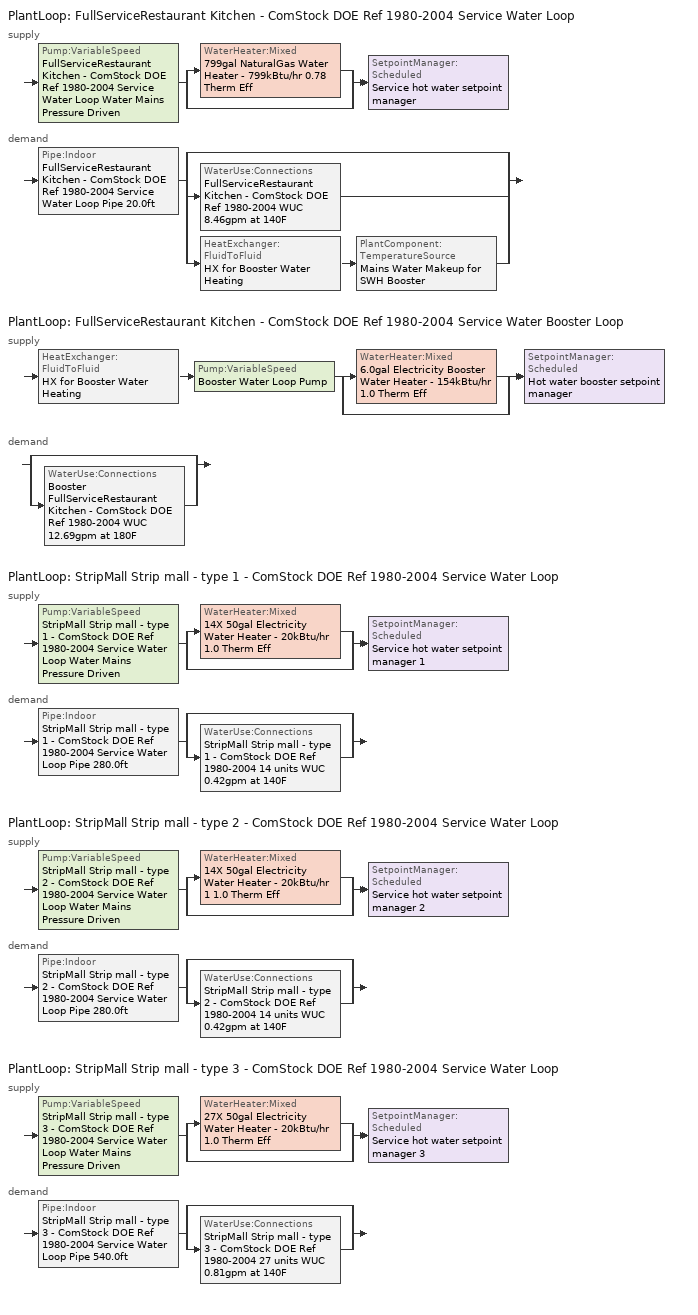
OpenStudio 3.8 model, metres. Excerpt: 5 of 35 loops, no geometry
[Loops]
PlantLoop 'FullServiceRestaurant Kitchen - ComStock DOE Ref 1980-2004 Service Water Loop'
 supply: Pump:VariableSpeed 'FullServiceRestaurant Kitchen - ComStock DOE Ref 1980-2004 Service Water Loop Water Mains Pressure Driven' > split
  | WaterHeater:Mixed '799gal NaturalGas Water Heater - 799kBtu/hr 0.78 Therm Eff'
  | bypass
  join > SetpointManager:Scheduled 'Service hot water setpoint manager'
 demand: Pipe:Indoor 'FullServiceRestaurant Kitchen - ComStock DOE Ref 1980-2004 Service Water Loop Pipe 20.0ft' > split
  | bypass
  | WaterUse:Connections 'FullServiceRestaurant Kitchen - ComStock DOE Ref 1980-2004 WUC 8.46gpm at 140F'
  | HeatExchanger:FluidToFluid 'HX for Booster Water Heating' > PlantComponent:TemperatureSource 'Mains Water Makeup for SWH Booster'
PlantLoop 'FullServiceRestaurant Kitchen - ComStock DOE Ref 1980-2004 Service Water Booster Loop'
 supply: HeatExchanger:FluidToFluid 'HX for Booster Water Heating' > Pump:VariableSpeed 'Booster Water Loop Pump' > split
  | WaterHeater:Mixed '6.0gal Electricity Booster Water Heater - 154kBtu/hr 1.0 Therm Eff'
  | bypass
  join > SetpointManager:Scheduled 'Hot water booster setpoint manager'
 demand: split
  | bypass
  | WaterUse:Connections 'Booster FullServiceRestaurant Kitchen - ComStock DOE Ref 1980-2004 WUC 12.69gpm at 180F'
PlantLoop 'StripMall Strip mall - type 1 - ComStock DOE Ref 1980-2004 Service Water Loop'
 supply: Pump:VariableSpeed 'StripMall Strip mall - type 1 - ComStock DOE Ref 1980-2004 Service Water Loop Water Mains Pressure Driven' > split
  | WaterHeater:Mixed '14X 50gal Electricity Water Heater - 20kBtu/hr 1.0 Therm Eff'
  | bypass
  join > SetpointManager:Scheduled 'Service hot water setpoint manager 1'
 demand: Pipe:Indoor 'StripMall Strip mall - type 1 - ComStock DOE Ref 1980-2004 Service Water Loop Pipe 280.0ft' > split
  | bypass
  | WaterUse:Connections 'StripMall Strip mall - type 1 - ComStock DOE Ref 1980-2004 14 units WUC 0.42gpm at 140F'
PlantLoop 'StripMall Strip mall - type 2 - ComStock DOE Ref 1980-2004 Service Water Loop'
 supply: Pump:VariableSpeed 'StripMall Strip mall - type 2 - ComStock DOE Ref 1980-2004 Service Water Loop Water Mains Pressure Driven' > split
  | WaterHeater:Mixed '14X 50gal Electricity Water Heater - 20kBtu/hr 1 1.0 Therm Eff'
  | bypass
  join > SetpointManager:Scheduled 'Service hot water setpoint manager 2'
 demand: Pipe:Indoor 'StripMall Strip mall - type 2 - ComStock DOE Ref 1980-2004 Service Water Loop Pipe 280.0ft' > split
  | bypass
  | WaterUse:Connections 'StripMall Strip mall - type 2 - ComStock DOE Ref 1980-2004 14 units WUC 0.42gpm at 140F'
PlantLoop 'StripMall Strip mall - type 3 - ComStock DOE Ref 1980-2004 Service Water Loop'
 supply: Pump:VariableSpeed 'StripMall Strip mall - type 3 - ComStock DOE Ref 1980-2004 Service Water Loop Water Mains Pressure Driven' > split
  | WaterHeater:Mixed '27X 50gal Electricity Water Heater - 20kBtu/hr 1.0 Therm Eff'
  | bypass
  join > SetpointManager:Scheduled 'Service hot water setpoint manager 3'
 demand: Pipe:Indoor 'StripMall Strip mall - type 3 - ComStock DOE Ref 1980-2004 Service Water Loop Pipe 540.0ft' > split
  | bypass
  | WaterUse:Connections 'StripMall Strip mall - type 3 - ComStock DOE Ref 1980-2004 27 units WUC 0.81gpm at 140F'
[SizingPeriod:DesignDay] Barometric Pressure {Pa}=101241; Wind Speed {m/s}=5.2; Wind Direction {deg}=310; Rain Indicator=No; Snow Indicator=No; Day of Month=21; Day Type=SummerDesignDay; Daylight Saving Time Indicator=No; Humidity Condition Type=Wetbulb; Dry-Bulb Temperature Range Modifier Type=DefaultMultipliers; Solar Model Indicator=ASHRAETau
Name | Maximum Dry-Bulb Temperature {C} | Daily Dry-Bulb Temperature Range {deltaC} | Month | Wetbulb or DewPoint at Maximum Dry-Bulb {C} | ASHRAE Clear Sky Optical Depth for Beam Irradiance | ASHRAE Clear Sky Optical Depth for Diffuse Irradiance
Seward October .4% Condns DB=>MCWB 1 | 12.6 | 5.2 | 10 | 8.9 | 0.304 | 2.396
Seward September .4% Condns DB=>MCWB 1 | 18.8 | 6 | 9 | 12 | 0.308 | 2.462
[Construction]
Uninsulated copper pipe 0.75in type L: Copper pipe 0.75in type L
Uninsulated copper pipe 0.75in type L 1: Copper pipe 0.75in type L 1
Uninsulated copper pipe 0.75in type L 2: Copper pipe 0.75in type L 2
Uninsulated copper pipe 0.75in type L 3: Copper pipe 0.75in type L 3
[Material] Roughness=Smooth; Thickness {m}=0.001143; Conductivity {W/m-K}=386; Density {kg/m3}=8906.27; Specific Heat {J/kg-K}=385.1856; Thermal Absorptance=0.9; Solar Absorptance=0.7; Visible Absorptance=0.7
Copper pipe 0.75in type L; Copper pipe 0.75in type L 1; Copper pipe 0.75in type L 2; Copper pipe 0.75in type L 3
[WaterUse:Connections] Drain Water Heat Exchanger Type=None; Drain Water Heat Exchanger Destination=Plant
Name | Water Use Equipment Name 1
Booster FullServiceRestaurant Kitchen - ComStock DOE Ref 1980-2004 WUC 12.69gpm at 180F | Booster FullServiceRestaurant Kitchen - ComStock DOE Ref 1980-2004 Service Water Use 12.69gpm at 180F
FullServiceRestaurant Kitchen - ComStock DOE Ref 1980-2004 WUC 8.46gpm at 140F | FullServiceRestaurant Kitchen - ComStock DOE Ref 1980-2004 Service Water Use 8.46gpm at 140F
StripMall Strip mall - type 1 - ComStock DOE Ref 1980-2004 14 units WUC 0.42gpm at 140F | StripMall Strip mall - type 1 - ComStock DOE Ref 1980-2004 14 units Service Water Use 0.42gpm at 140F
StripMall Strip mall - type 2 - ComStock DOE Ref 1980-2004 14 units WUC 0.42gpm at 140F | StripMall Strip mall - type 2 - ComStock DOE Ref 1980-2004 14 units Service Water Use 0.42gpm at 140F
StripMall Strip mall - type 3 - ComStock DOE Ref 1980-2004 27 units WUC 0.81gpm at 140F | StripMall Strip mall - type 3 - ComStock DOE Ref 1980-2004 27 units Service Water Use 0.81gpm at 140F
[WaterUse:Equipment:Definition] Sensible Fraction Schedule=Fraction Sensible - 0.2; Latent Fraction Schedule=Fraction Latent - 0.05
Name | Peak Flow Rate {m3/s} | Target Temperature Schedule
Booster FullServiceRestaurant Kitchen - ComStock DOE Ref 1980-2004 Service Water Use Def 12.69gpm | 0.000800639 | Mixed Water At Faucet Temp - 180F
FullServiceRestaurant Kitchen - ComStock DOE Ref 1980-2004 Service Water Use Def 8.46gpm | 0.000533759 | Mixed Water At Faucet Temp - 140F
StripMall Strip mall - type 1 - ComStock DOE Ref 1980-2004 14 units Service Water Use Def 0.42gpm; StripMall Strip mall - type 2 - ComStock DOE Ref 1980-2004 14 units Service Water Use Def 0.42gpm | 2.64979e-05 | Mixed Water At Faucet Temp - 140F
StripMall Strip mall - type 3 - ComStock DOE Ref 1980-2004 27 units Service Water Use Def 0.81gpm | 5.11031e-05 | Mixed Water At Faucet Temp - 140F
[WaterUse:Equipment]
Name | Water Use Equipment Definition | Flow Rate Fraction Schedule
Booster FullServiceRestaurant Kitchen - ComStock DOE Ref 1980-2004 Service Water Use 12.69gpm at 180F | Booster FullServiceRestaurant Kitchen - ComStock DOE Ref 1980-2004 Service Water Use Def 12.69gpm | RestaurantSitDown BLDG_SWH_SCH
FullServiceRestaurant Kitchen - ComStock DOE Ref 1980-2004 Service Water Use 8.46gpm at 140F | FullServiceRestaurant Kitchen - ComStock DOE Ref 1980-2004 Service Water Use Def 8.46gpm | RestaurantSitDown BLDG_SWH_SCH
StripMall Strip mall - type 1 - ComStock DOE Ref 1980-2004 14 units Service Water Use 0.42gpm at 140F | StripMall Strip mall - type 1 - ComStock DOE Ref 1980-2004 14 units Service Water Use Def 0.42gpm | RetailStripmall Type1_SWH_SCH
StripMall Strip mall - type 2 - ComStock DOE Ref 1980-2004 14 units Service Water Use 0.42gpm at 140F | StripMall Strip mall - type 2 - ComStock DOE Ref 1980-2004 14 units Service Water Use Def 0.42gpm | RetailStripmall Type2_SWH_SCH
StripMall Strip mall - type 3 - ComStock DOE Ref 1980-2004 27 units Service Water Use 0.81gpm at 140F | StripMall Strip mall - type 3 - ComStock DOE Ref 1980-2004 27 units Service Water Use Def 0.81gpm | RetailStripmall Type3_SWH_SCH
[PlantLoop] Glycol Concentration=0; Load Distribution Scheme=Optimal
Name | Maximum Loop Temperature {C} | Minimum Loop Temperature {C} | Maximum Loop Flow Rate {m3/s} | Plant Loop Volume {m3}
FullServiceRestaurant Kitchen - ComStock DOE Ref 1980-2004 Service Water Loop | 60 | 10 | 0.00720575 | 0.86469
FullServiceRestaurant Kitchen - ComStock DOE Ref 1980-2004 Service Water Booster Loop |  |  | 0.000800639 | 0.0960766
StripMall Strip mall - type 1 - ComStock DOE Ref 1980-2004 Service Water Loop; StripMall Strip mall - type 2 - ComStock DOE Ref 1980-2004 Service Water Loop | 60 | 10 | 2.64979e-05 | 0.00317975
StripMall Strip mall - type 3 - ComStock DOE Ref 1980-2004 Service Water Loop | 60 | 10 | 5.11031e-05 | 0.00613237
[Sizing:Plant] Loop Type=Heating; Loop Design Temperature Difference {deltaC}=5; Sizing Option=NonCoincident; Zone Timesteps in Averaging Window=1; Coincident Sizing Factor Mode=None
Name | Design Loop Exit Temperature {C}
FullServiceRestaurant Kitchen - ComStock DOE Ref 1980-2004 Service Water Loop; StripMall Strip mall - type 1 - ComStock DOE Ref 1980-2004 Service Water Loop; StripMall Strip mall - type 2 - ComStock DOE Ref 1980-2004 Service Water Loop; StripMall Strip mall - type 3 - ComStock DOE Ref 1980-2004 Service Water Loop | 60
FullServiceRestaurant Kitchen - ComStock DOE Ref 1980-2004 Service Water Booster Loop | 82.2222
[SetpointManager:Scheduled] Control Variable=Temperature
Name | Schedule | Setpoint Node or NodeList
Service hot water setpoint manager | Service Water Loop Temp - 140F | FullServiceRestaurant Kitchen - ComStock DOE Ref 1980-2004 Service Water Loop Supply Outlet Node
Hot water booster setpoint manager | Service Water Booster Temp - 180.00000000000006F | FullServiceRestaurant Kitchen - ComStock DOE Ref 1980-2004 Service Water Booster Loop Supply Outlet Node
Service hot water setpoint manager 1 | Service Water Loop Temp - 140F | StripMall Strip mall - type 1 - ComStock DOE Ref 1980-2004 Service Water Loop Supply Outlet Node
Service hot water setpoint manager 2 | Service Water Loop Temp - 140F | StripMall Strip mall - type 2 - ComStock DOE Ref 1980-2004 Service Water Loop Supply Outlet Node
Service hot water setpoint manager 3 | Service Water Loop Temp - 140F | StripMall Strip mall - type 3 - ComStock DOE Ref 1980-2004 Service Water Loop Supply Outlet Node
[Pump:VariableSpeed] Motor Efficiency=1; Coefficient 1 of the Part Load Performance Curve=0; Coefficient 2 of the Part Load Performance Curve=3.2485; Coefficient 3 of the Part Load Performance Curve=-4.7443; Coefficient 4 of the Part Load Performance Curve=2.5294; Pump Control Type=Intermittent; Skin Loss Radiative Fraction=0.5; Design Power Sizing Method=PowerPerFlowPerPressure; Design Electric Power per Unit Flow Rate {W/(m3/s)}=348701.1; Design Shaft Power per Unit Flow Rate per Unit Head {W-s/m3-Pa}=1.28205; Design Minimum Flow Rate Fraction=0
Name | Rated Flow Rate {m3/s} | Rated Pump Head {Pa} | Rated Power Consumption {W} | Minimum Flow Rate {m3/s}
FullServiceRestaurant Kitchen - ComStock DOE Ref 1980-2004 Service Water Loop Water Mains Pressure Driven | 0.00720575 | 0.001 | 9.23814e-06
Booster Water Loop Pump | 0.000800639 | 0 | 0 | 0
StripMall Strip mall - type 1 - ComStock DOE Ref 1980-2004 Service Water Loop Water Mains Pressure Driven; StripMall Strip mall - type 2 - ComStock DOE Ref 1980-2004 Service Water Loop Water Mains Pressure Driven | 2.64979e-05 | 0.001 | 3.39716e-08
StripMall Strip mall - type 3 - ComStock DOE Ref 1980-2004 Service Water Loop Water Mains Pressure Driven | 5.11031e-05 | 0.001 | 6.55167e-08
[WaterHeater:Mixed] Deadband Temperature Difference {deltaC}=2; Heater Control Type=Cycle; Off Cycle Parasitic Fuel Consumption Rate {W}=0; Off Cycle Parasitic Heat Fraction to Tank=0; On Cycle Parasitic Fuel Consumption Rate {W}=0; On Cycle Parasitic Heat Fraction to Tank=0; Ambient Temperature Indicator=Schedule; Use Side Effectiveness=1; Source Side Effectiveness=1; Use Side Design Flow Rate {m3/s}=autosize; Source Side Design Flow Rate {m3/s}=autosize; Indirect Water Heating Recovery Time {hr}=1.5; Source Side Flow Control Mode=IndirectHeatPrimarySetpoint
Name | Tank Volume {m3} | Setpoint Temperature Schedule | Maximum Temperature Limit {C} | Heater Maximum Capacity {W} | Heater Fuel Type | Heater Thermal Efficiency | Off Cycle Parasitic Fuel Type | On Cycle Parasitic Fuel Type | Ambient Temperature Schedule | Off Cycle Loss Coefficient to Ambient Temperature {W/K} | On Cycle Loss Coefficient to Ambient Temperature {W/K}
799gal NaturalGas Water Heater - 799kBtu/hr 0.78 Therm Eff | 3.02641 | Service Water Loop Temp - 140F | 60 | 234309 | NaturalGas | 0.78 | NaturalGas | NaturalGas | Water Heater Ambient Temp Schedule 71.6F | 5.99799 | 5.99799
6.0gal Electricity Booster Water Heater - 154kBtu/hr 1.0 Therm Eff | 0.0227125 | Service Water Booster Temp - 180.00000000000006F | 82.2222 | 44987.2 | Electricity | 1 | Electricity | Electricity | Water Heater Ambient Temp Schedule 70.0F | 3.46661 | 3.46661
14X 50gal Electricity Water Heater - 20kBtu/hr 1.0 Therm Eff; 14X 50gal Electricity Water Heater - 20kBtu/hr 1 1.0 Therm Eff | 2.64979 | Service Water Loop Temp - 140F | 60 | 82059.9 | Electricity | 1 | Electricity | Electricity | Water Heater Ambient Temp Schedule 71.6F | 2.10637 | 2.10637
27X 50gal Electricity Water Heater - 20kBtu/hr 1.0 Therm Eff | 5.11031 | Service Water Loop Temp - 140F | 60 | 158258 | Electricity | 1 | Electricity | Electricity | Water Heater Ambient Temp Schedule 71.6F | 2.10637 | 2.10637
[WaterHeater:Sizing] Design Mode=PeakDraw; Time Storage Can Meet Peak Draw {hr}=0.538503; Time for Tank Recovery {hr}=0; Nominal Tank Volume for Autosizing Plant Connections {m3}=1
799gal NaturalGas Water Heater - 799kBtu/hr 0.78 Therm Eff; 6.0gal Electricity Booster Water Heater - 154kBtu/hr 1.0 Therm Eff; 14X 50gal Electricity Water Heater - 20kBtu/hr 1.0 Therm Eff; 14X 50gal Electricity Water Heater - 20kBtu/hr 1 1.0 Therm Eff; 27X 50gal Electricity Water Heater - 20kBtu/hr 1.0 Therm Eff
[Pipe:Indoor] Environment Type=Schedule; Pipe Inside Diameter {m}=0.019939
Name | Construction | Ambient Temperature Schedule | Ambient Air Velocity Schedule | Pipe Length {m}
FullServiceRestaurant Kitchen - ComStock DOE Ref 1980-2004 Service Water Loop Pipe 20.0ft | Uninsulated copper pipe 0.75in type L | FullServiceRestaurant Kitchen - ComStock DOE Ref 1980-2004 Service Water Loop Piping Air Temp - 70F | FullServiceRestaurant Kitchen - ComStock DOE Ref 1980-2004 Service Water Loop Piping Air Velocity - 0.67mph | 6.096
StripMall Strip mall - type 1 - ComStock DOE Ref 1980-2004 Service Water Loop Pipe 280.0ft | Uninsulated copper pipe 0.75in type L 1 | StripMall Strip mall - type 1 - ComStock DOE Ref 1980-2004 Service Water Loop Piping Air Temp - 70F | StripMall Strip mall - type 1 - ComStock DOE Ref 1980-2004 Service Water Loop Piping Air Velocity - 0.67mph | 85.344
StripMall Strip mall - type 2 - ComStock DOE Ref 1980-2004 Service Water Loop Pipe 280.0ft | Uninsulated copper pipe 0.75in type L 2 | StripMall Strip mall - type 2 - ComStock DOE Ref 1980-2004 Service Water Loop Piping Air Temp - 70F | StripMall Strip mall - type 2 - ComStock DOE Ref 1980-2004 Service Water Loop Piping Air Velocity - 0.67mph | 85.344
StripMall Strip mall - type 3 - ComStock DOE Ref 1980-2004 Service Water Loop Pipe 540.0ft | Uninsulated copper pipe 0.75in type L 3 | StripMall Strip mall - type 3 - ComStock DOE Ref 1980-2004 Service Water Loop Piping Air Temp - 70F | StripMall Strip mall - type 3 - ComStock DOE Ref 1980-2004 Service Water Loop Piping Air Velocity - 0.67mph | 164.592
[HeatExchanger:FluidToFluid]
HX for Booster Water Heating: Loop Demand Side Design Flow Rate {m3/s}=0.000800639; Loop Supply Side Design Flow Rate {m3/s}=0.000800639; Heat Exchange Model Type=Ideal; Heat Exchanger U-Factor Times Area Value {W/K}=975.682; Control Type=UncontrolledOn; Minimum Temperature Difference to Activate Heat Exchanger {deltaC}=0.01; Heat Transfer Metering End Use Type=LoopToLoop; Component Override Cooling Control Temperature Mode=Loop; Sizing Factor=1; Operation Minimum Temperature Limit {C}=0; Operation Maximum Temperature Limit {C}=100
[PlantComponent:TemperatureSource]
Mains Water Makeup for SWH Booster: Design Volume Flow Rate {m3/s}=0.00720575; Temperature Specification Type=Scheduled; Source Temperature {C}=8; Source Temperature Schedule=Mains Water Temperature
[EnergyManagementSystem:Sensor]
Mains_Water_Temp_Sen: Output Variable or Output Meter Index Key=Environment; Output Variable or Output Meter=Site Mains Water Temperature
[EnergyManagementSystem:Actuator]
Mains_Water_Temp_Act: Actuated Component=Mains Water Temperature; Actuated Component Type=Schedule:Constant; Actuated Component Control Type=Schedule Value
[EnergyManagementSystem:Program]
Mains_Water_Prg: SET Mains_Water_Temp_Act = Mains_Water_Temp_Sen
[EnergyManagementSystem:ProgramCallingManager]
Mains_Water_Prg_Mgr: BeginTimestepBeforePredictor; Mains_Water_Prg
[AvailabilityManager:NightCycle] Applicability Schedule=Always On Discrete; Control Type=CycleOnAny; Thermostat Tolerance {deltaC}=1.9999; Cycling Run Time Control Type=Thermostat; Cycling Run Time {s}=1800
Availability Manager Night Cycle 1; Availability Manager Night Cycle 2; Availability Manager Night Cycle 3; Availability Manager Night Cycle 4; Availability Manager Night Cycle 5; Availability Manager Night Cycle 6; Availability Manager Night Cycle 7; Availability Manager Night Cycle 8; Availability Manager Night Cycle 9; Availability Manager Night Cycle 10; Availability Manager Night Cycle 11; Availability Manager Night Cycle 12; Availability Manager Night Cycle 13; Availability Manager Night Cycle 14; Availability Manager Night Cycle 15; Availability Manager Night Cycle 16; Availability Manager Night Cycle 17; Availability Manager Night Cycle 18; Availability Manager Night Cycle 19; Availability Manager Night Cycle 20; Availability Manager Night Cycle 21; Availability Manager Night Cycle 22; Availability Manager Night Cycle 23; Availability Manager Night Cycle 24; Availability Manager Night Cycle 25; Availability Manager Night Cycle 26; Availability Manager Night Cycle 27; Availability Manager Night Cycle 28; Availability Manager Night Cycle 29; Availability Manager Night Cycle 30
[Schedule:Ruleset]
Name | Default Day Schedule | Summer Design Day Schedule | Winter Design Day Schedule
RestaurantSitDown BLDG_SWH_SCH | RestaurantSitDown BLDG_SWH_SCH Default | RestaurantSitDown BLDG_SWH_SCH Summer Design Day | RestaurantSitDown BLDG_SWH_SCH Winter Design Day
Fraction Sensible - 0.2 | Fraction Sensible - 0.2 Default
Fraction Latent - 0.05 | Fraction Latent - 0.05 Default
Mixed Water At Faucet Temp - 180F | Mixed Water At Faucet Temp - 180F Default
Mixed Water At Faucet Temp - 140F | Mixed Water At Faucet Temp - 140F Default
Service Water Loop Temp - 140F | Service Water Loop Temp - 140F Default
Water Heater Ambient Temp Schedule 71.6F | Water Heater Ambient Temp Schedule 71.6F Default
FullServiceRestaurant Kitchen - ComStock DOE Ref 1980-2004 Service Water Loop Piping Air Temp - 70F | FullServiceRestaurant Kitchen - ComStock DOE Ref 1980-2004 Service Water Loop Piping Air Temp - 70F Default
FullServiceRestaurant Kitchen - ComStock DOE Ref 1980-2004 Service Water Loop Piping Air Velocity - 0.67mph | FullServiceRestaurant Kitchen - ComStock DOE Ref 1980-2004 Service Water Loop Piping Air Velocity - 0.67mph Default
Service Water Booster Temp - 180.00000000000006F | Service Water Booster Temp - 180.00000000000006F Default
Water Heater Ambient Temp Schedule 70.0F | Water Heater Ambient Temp Schedule 70.0F Default
RetailStripmall Type1_SWH_SCH | RetailStripmall Type1_SWH_SCH Default | RetailStripmall Type1_SWH_SCH Summer Design Day | RetailStripmall Type1_SWH_SCH Winter Design Day
StripMall Strip mall - type 1 - ComStock DOE Ref 1980-2004 Service Water Loop Piping Air Temp - 70F | StripMall Strip mall - type 1 - ComStock DOE Ref 1980-2004 Service Water Loop Piping Air Temp - 70F Default
StripMall Strip mall - type 1 - ComStock DOE Ref 1980-2004 Service Water Loop Piping Air Velocity - 0.67mph | StripMall Strip mall - type 1 - ComStock DOE Ref 1980-2004 Service Water Loop Piping Air Velocity - 0.67mph Default
RetailStripmall Type2_SWH_SCH | RetailStripmall Type2_SWH_SCH Default | RetailStripmall Type2_SWH_SCH Summer Design Day | RetailStripmall Type2_SWH_SCH Winter Design Day
StripMall Strip mall - type 2 - ComStock DOE Ref 1980-2004 Service Water Loop Piping Air Temp - 70F | StripMall Strip mall - type 2 - ComStock DOE Ref 1980-2004 Service Water Loop Piping Air Temp - 70F Default
StripMall Strip mall - type 2 - ComStock DOE Ref 1980-2004 Service Water Loop Piping Air Velocity - 0.67mph | StripMall Strip mall - type 2 - ComStock DOE Ref 1980-2004 Service Water Loop Piping Air Velocity - 0.67mph Default
RetailStripmall Type3_SWH_SCH | RetailStripmall Type3_SWH_SCH Default | RetailStripmall Type3_SWH_SCH Summer Design Day | RetailStripmall Type3_SWH_SCH Winter Design Day
StripMall Strip mall - type 3 - ComStock DOE Ref 1980-2004 Service Water Loop Piping Air Temp - 70F | StripMall Strip mall - type 3 - ComStock DOE Ref 1980-2004 Service Water Loop Piping Air Temp - 70F Default
StripMall Strip mall - type 3 - ComStock DOE Ref 1980-2004 Service Water Loop Piping Air Velocity - 0.67mph | StripMall Strip mall - type 3 - ComStock DOE Ref 1980-2004 Service Water Loop Piping Air Velocity - 0.67mph Default
[Schedule:Day]
RestaurantSitDown BLDG_SWH_SCH Default: No, 0, 15, 0.2125, 0, 30, 0.2, 0, 45, 0.15, 1, 0, 0.1, 1, 15, 0.05, 1, 30, 0, 5, 30, 0, 5, 45, 0.0375, 6, 0, 0.075, 6, 15, 0.1125, 6, 30, 0.15, 6, 45, 0.2625, 7, 0, 0.375, 7, 15, 0.4875, 7, 30, 0.6, 7, 45, 0.5875, 8, 0, 0.575, 8, 15, 0.5625, 8, 30, 0.55, 8, 45, 0.525, 9, 0, 0.5, 9, 15, 0.475, 9, 30, 0.45, 9, 45, 0.4375, 10, 0, 0.425, 10, 15, 0.4125, 10, 30, 0.4, 10, 45, 0.4125, 11, 0, 0.425, 11, 15, 0.4375, 11, 30, 0.45, 11, 45, 0.4375, 12, 0, 0.425, 12, 15, 0.4125, 12, 30, 0.4, 12, 45, 0.3875, 13, 0, 0.375, 13, 15, 0.3625, 13, 30, 0.35, 13, 45, 0.3375, 14, 0, 0.325, 14, 15, 0.3125, 14, 30, 0.3, 16, 30, 0.3, 16, 45, 0.325, 17, 0, 0.35, 17, 15, 0.375, 17, 30, 0.4, 17, 45, 0.4375, 18, 0, 0.475, 18, 15, 0.5125, 18, 30, 0.55, 18, 45, 0.5625, 19, 0, 0.575, 19, 15, 0.5875, 19, 30, 0.6, 19, 45, 0.575, 20, 0, 0.55, 20, 15, 0.525, 20, 30, 0.5, 20, 45, 0.5125, 21, 0, 0.525, 21, 15, 0.5375, 21, 30, 0.55, 21, 45, 0.525, 22, 0, 0.5, 22, 15, 0.475, 22, 30, 0.45, 22, 45, 0.4, 23, 0, 0.35, 23, 15, 0.3, 23, 30, 0.25, 23, 45, 0.2375, 24, 0, 0.225
RestaurantSitDown BLDG_SWH_SCH Summer Design Day: No, 1, 0, 0.2, 6, 0, 0, 7, 0, 0.15, 8, 0, 0.6, 9, 0, 0.55, 10, 0, 0.45, 11, 0, 0.4, 12, 0, 0.45, 13, 0, 0.4, 14, 0, 0.35, 17, 0, 0.3, 18, 0, 0.4, 19, 0, 0.55, 20, 0, 0.6, 21, 0, 0.5, 22, 0, 0.55, 23, 0, 0.45, 24, 0, 0.25
RestaurantSitDown BLDG_SWH_SCH Winter Design Day: No, 1, 0, 0.2, 6, 0, 0, 9, 0, 0.15, 10, 0, 0.5, 11, 0, 0.45, 13, 0, 0.5, 14, 0, 0.45, 16, 0, 0.4, 17, 0, 0.35, 18, 0, 0.4, 20, 0, 0.55, 21, 0, 0.5, 22, 0, 0.55, 23, 0, 0.4, 24, 0, 0.3
RestaurantSitDown BLDG_SWH_SCH WntrDsn|Sat Day: No, 0, 15, 0.225, 0, 30, 0.2, 0, 45, 0.15, 1, 0, 0.1, 1, 15, 0.05, 1, 30, 0, 4, 30, 0, 4, 45, 0.0125, 5, 0, 0.025, 5, 15, 0.0375, 5, 30, 0.05, 5, 45, 0.0625, 6, 0, 0.075, 6, 15, 0.0875, 6, 30, 0.1, 6, 45, 0.1125, 7, 0, 0.125, 7, 15, 0.1375, 7, 30, 0.15, 8, 30, 0.15, 8, 45, 0.2375, 9, 0, 0.325, 9, 15, 0.4125, 9, 30, 0.5, 9, 45, 0.4875, 10, 0, 0.475, 10, 15, 0.4625, 10, 30, 0.45, 10, 45, 0.4625, 11, 0, 0.475, 11, 15, 0.4875, 11, 30, 0.5, 12, 30, 0.5, 12, 45, 0.4875, 13, 0, 0.475, 13, 15, 0.4625, 13, 30, 0.45, 13, 45, 0.4375, 14, 0, 0.425, 14, 15, 0.4125, 14, 30, 0.4, 15, 30, 0.4, 15, 45, 0.3875, 16, 0, 0.375, 16, 15, 0.3625, 16, 30, 0.35, 16, 45, 0.3625, 17, 0, 0.375, 17, 15, 0.3875, 17, 30, 0.4, 17, 45, 0.4375, 18, 0, 0.475, 18, 15, 0.5125, 18, 30, 0.55, 19, 30, 0.55, 19, 45, 0.5375, 20, 0, 0.525, 20, 15, 0.5125, 20, 30, 0.5, 20, 45, 0.5125, 21, 0, 0.525, 21, 15, 0.5375, 21, 30, 0.55, 21, 45, 0.5125, 22, 0, 0.475, 22, 15, 0.4375, 22, 30, 0.4, 22, 45, 0.375, 23, 0, 0.35, 23, 15, 0.325, 23, 30, 0.3, 23, 45, 0.275, 24, 0, 0.25
Fraction Sensible - 0.2 Default: 24, 0, 0.2
Fraction Latent - 0.05 Default: 24, 0, 0.05
Mixed Water At Faucet Temp - 180F Default; Service Water Booster Temp - 180.00000000000006F Default: 24, 0, 82.2222
Mixed Water At Faucet Temp - 140F Default; Service Water Loop Temp - 140F Default: 24, 0, 60
Water Heater Ambient Temp Schedule 71.6F Default: 24, 0, 22
FullServiceRestaurant Kitchen - ComStock DOE Ref 1980-2004 Service Water Loop Piping Air Temp - 70F Default; Water Heater Ambient Temp Schedule 70.0F Default; StripMall Strip mall - type 1 - ComStock DOE Ref 1980-2004 Service Water Loop Piping Air Temp - 70F Default; StripMall Strip mall - type 2 - ComStock DOE Ref 1980-2004 Service Water Loop Piping Air Temp - 70F Default; StripMall Strip mall - type 3 - ComStock DOE Ref 1980-2004 Service Water Loop Piping Air Temp - 70F Default: 24, 0, 21.1111
FullServiceRestaurant Kitchen - ComStock DOE Ref 1980-2004 Service Water Loop Piping Air Velocity - 0.67mph Default; StripMall Strip mall - type 1 - ComStock DOE Ref 1980-2004 Service Water Loop Piping Air Velocity - 0.67mph Default; StripMall Strip mall - type 2 - ComStock DOE Ref 1980-2004 Service Water Loop Piping Air Velocity - 0.67mph Default; StripMall Strip mall - type 3 - ComStock DOE Ref 1980-2004 Service Water Loop Piping Air Velocity - 0.67mph Default: 24, 0, 0.3
RetailStripmall Type1_SWH_SCH Default: No, 0, 15, 0.0325, 0, 30, 0, 6, 0, 0, 6, 15, 0.005, 6, 30, 0.01, 6, 45, 0.015, 7, 0, 0.02, 7, 15, 0.025, 7, 30, 0.03, 7, 45, 0.035, 8, 0, 0.04, 8, 30, 0.04, 8, 45, 0.0675, 9, 0, 0.095, 9, 15, 0.1225, 9, 30, 0.15, 9, 45, 0.17, 10, 0, 0.19, 10, 15, 0.21, 10, 30, 0.23, 10, 45, 0.2525, 11, 0, 0.275, 11, 15, 0.2975, 11, 30, 0.32, 11, 45, 0.3425, 12, 0, 0.365, 12, 15, 0.3875, 12, 30, 0.41, 12, 45, 0.4625, 13, 0, 0.515, 13, 15, 0.5675, 13, 30, 0.62, 13, 45, 0.615, 14, 0, 0.61, 14, 15, 0.605, 14, 30, 0.6, 14, 45, 0.5875, 15, 0, 0.575, 15, 15, 0.5625, 15, 30, 0.55, 15, 45, 0.525, 16, 0, 0.5, 16, 15, 0.475, 16, 30, 0.45, 16, 45, 0.4625, 17, 0, 0.475, 17, 15, 0.4875, 17, 30, 0.5, 17, 45, 0.49, 18, 0, 0.48, 18, 15, 0.47, 18, 30, 0.46, 18, 45, 0.4625, 19, 0, 0.465, 19, 15, 0.4675, 19, 30, 0.47, 19, 45, 0.4375, 20, 0, 0.405, 20, 15, 0.3725, 20, 30, 0.34, 20, 45, 0.3375, 21, 0, 0.335, 21, 15, 0.3325, 21, 30, 0.33, 21, 45, 0.305, 22, 0, 0.28, 22, 15, 0.255, 22, 30, 0.23, 22, 45, 0.205, 23, 0, 0.18, 23, 15, 0.155, 23, 30, 0.13, 23, 45, 0.0975, 24, 0, 0.065
RetailStripmall Type1_SWH_SCH Summer Design Day: No, 7, 0, 0, 9, 0, 0.04, 10, 0, 0.15, 11, 0, 0.23, 12, 0, 0.32, 13, 0, 0.41, 14, 0, 0.62, 15, 0, 0.6, 16, 0, 0.55, 17, 0, 0.45, 18, 0, 0.5, 19, 0, 0.46, 20, 0, 0.47, 21, 0, 0.34, 22, 0, 0.33, 23, 0, 0.23, 24, 0, 0.13
RetailStripmall Type1_SWH_SCH Winter Design Day: No, 1, 0, 0.13, 9, 0, 0, 10, 0, 0.2, 11, 0, 0.23, 12, 0, 0.32, 13, 0, 0.41, 14, 0, 0.65, 15, 0, 0.6, 16, 0, 0.55, 17, 0, 0.45, 18, 0, 0.5, 19, 0, 0.46, 20, 0, 0.47, 21, 0, 0.34, 22, 0, 0.33, 23, 0, 0.23, 24, 0, 0.13
RetailStripmall Type2_SWH_SCH Default: No, 7, 30, 0, 7, 45, 0.0375, 8, 0, 0.075, 8, 15, 0.1125, 8, 30, 0.15, 8, 45, 0.17, 9, 0, 0.19, 9, 15, 0.21, 9, 30, 0.23, 9, 45, 0.2525, 10, 0, 0.275, 10, 15, 0.2975, 10, 30, 0.32, 10, 45, 0.3425, 11, 0, 0.365, 11, 15, 0.3875, 11, 30, 0.41, 11, 45, 0.45, 12, 0, 0.49, 12, 15, 0.53, 12, 30, 0.57, 12, 45, 0.5825, 13, 0, 0.595, 13, 15, 0.6075, 13, 30, 0.62, 13, 45, 0.6175, 14, 0, 0.615, 14, 15, 0.6125, 14, 30, 0.61, 14, 45, 0.5825, 15, 0, 0.555, 15, 15, 0.5275, 15, 30, 0.5, 15, 45, 0.4875, 16, 0, 0.475, 16, 15, 0.4625, 16, 30, 0.45, 16, 45, 0.4525, 17, 0, 0.455, 17, 15, 0.4575, 17, 30, 0.46, 17, 45, 0.4625, 18, 0, 0.465, 18, 15, 0.4675, 18, 30, 0.47, 18, 45, 0.4575, 19, 0, 0.445, 19, 15, 0.4325, 19, 30, 0.42, 19, 45, 0.4, 20, 0, 0.38, 20, 15, 0.36, 20, 30, 0.34, 20, 45, 0.255, 21, 0, 0.17, 21, 15, 0.085, 21, 30, 0, 24, 0, 0
RetailStripmall Type2_SWH_SCH Summer Design Day: No, 8, 0, 0, 9, 0, 0.15, 10, 0, 0.23, 11, 0, 0.32, 12, 0, 0.41, 13, 0, 0.57, 14, 0, 0.62, 15, 0, 0.61, 16, 0, 0.5, 17, 0, 0.45, 18, 0, 0.46, 19, 0, 0.47, 20, 0, 0.42, 21, 0, 0.34, 24, 0, 0
RetailStripmall Type2_SWH_SCH Winter Design Day: No, 8, 0, 0, 9, 0, 0.2, 10, 0, 0.24, 11, 0, 0.27, 12, 0, 0.42, 13, 0, 0.54, 14, 0, 0.62, 15, 0, 0.6, 16, 0, 0.5, 17, 0, 0.48, 18, 0, 0.47, 19, 0, 0.34, 24, 0, 0
RetailStripmall Type2_SWH_SCH WntrDsn|Sat Day: No, 7, 30, 0, 7, 45, 0.05, 8, 0, 0.1, 8, 15, 0.15, 8, 30, 0.2, 8, 45, 0.21, 9, 0, 0.22, 9, 15, 0.23, 9, 30, 0.24, 9, 45, 0.2475, 10, 0, 0.255, 10, 15, 0.2625, 10, 30, 0.27, 10, 45, 0.3075, 11, 0, 0.345, 11, 15, 0.3825, 11, 30, 0.42, 11, 45, 0.45, 12, 0, 0.48, 12, 15, 0.51, 12, 30, 0.54, 12, 45, 0.56, 13, 0, 0.58, 13, 15, 0.6, 13, 30, 0.62, 13, 45, 0.615, 14, 0, 0.61, 14, 15, 0.605, 14, 30, 0.6, 14, 45, 0.575, 15, 0, 0.55, 15, 15, 0.525, 15, 30, 0.5, 15, 45, 0.495, 16, 0, 0.49, 16, 15, 0.485, 16, 30, 0.48, 16, 45, 0.4775, 17, 0, 0.475, 17, 15, 0.4725, 17, 30, 0.47, 17, 45, 0.4375, 18, 0, 0.405, 18, 15, 0.3725, 18, 30, 0.34, 18, 45, 0.255, 19, 0, 0.17, 19, 15, 0.085, 19, 30, 0, 24, 0, 0
RetailStripmall Type3_SWH_SCH Default: No, 8, 30, 0, 8, 45, 0.0375, 9, 0, 0.075, 9, 15, 0.1125, 9, 30, 0.15, 9, 45, 0.175, 10, 0, 0.2, 10, 15, 0.225, 10, 30, 0.25, 10, 45, 0.29, 11, 0, 0.33, 11, 15, 0.37, 11, 30, 0.41, 11, 45, 0.45, 12, 0, 0.49, 12, 15, 0.53, 12, 30, 0.57, 12, 45, 0.5825, 13, 0, 0.595, 13, 15, 0.6075, 13, 30, 0.62, 13, 45, 0.6175, 14, 0, 0.615, 14, 15, 0.6125, 14, 30, 0.61, 14, 45, 0.5825, 15, 0, 0.555, 15, 15, 0.5275, 15, 30, 0.5, 15, 45, 0.4875, 16, 0, 0.475, 16, 15, 0.4625, 16, 30, 0.45, 16, 45, 0.4525, 17, 0, 0.455, 17, 15, 0.4575, 17, 30, 0.46, 17, 45, 0.4625, 18, 0, 0.465, 18, 15, 0.4675, 18, 30, 0.47, 18, 45, 0.4575, 19, 0, 0.445, 19, 15, 0.4325, 19, 30, 0.42, 19, 45, 0.4, 20, 0, 0.38, 20, 15, 0.36, 20, 30, 0.34, 20, 45, 0.255, 21, 0, 0.17, 21, 15, 0.085, 21, 30, 0, 24, 0, 0
RetailStripmall Type3_SWH_SCH Summer Design Day: No, 9, 0, 0, 10, 0, 0.15, 11, 0, 0.25, 12, 0, 0.41, 13, 0, 0.57, 14, 0, 0.62, 15, 0, 0.61, 16, 0, 0.5, 17, 0, 0.45, 18, 0, 0.46, 19, 0, 0.47, 20, 0, 0.42, 21, 0, 0.34, 24, 0, 0
RetailStripmall Type3_SWH_SCH Winter Design Day: No, 9, 0, 0, 10, 0, 0.2, 11, 0, 0.27, 12, 0, 0.42, 13, 0, 0.54, 14, 0, 0.59, 15, 0, 0.6, 16, 0, 0.49, 17, 0, 0.48, 18, 0, 0.47, 19, 0, 0.46, 24, 0, 0
RetailStripmall Type3_SWH_SCH WntrDsn|Sat Day: No, 8, 30, 0, 8, 45, 0.05, 9, 0, 0.1, 9, 15, 0.15, 9, 30, 0.2, 9, 45, 0.2175, 10, 0, 0.235, 10, 15, 0.2525, 10, 30, 0.27, 10, 45, 0.3075, 11, 0, 0.345, 11, 15, 0.3825, 11, 30, 0.42, 11, 45, 0.45, 12, 0, 0.48, 12, 15, 0.51, 12, 30, 0.54, 12, 45, 0.5525, 13, 0, 0.565, 13, 15, 0.5775, 13, 30, 0.59, 13, 45, 0.5925, 14, 0, 0.595, 14, 15, 0.5975, 14, 30, 0.6, 14, 45, 0.5725, 15, 0, 0.545, 15, 15, 0.5175, 15, 30, 0.49, 15, 45, 0.4875, 16, 0, 0.485, 16, 15, 0.4825, 16, 30, 0.48, 16, 45, 0.4775, 17, 0, 0.475, 17, 15, 0.4725, 17, 30, 0.47, 17, 45, 0.4675, 18, 0, 0.465, 18, 15, 0.4625, 18, 30, 0.46, 18, 45, 0.345, 19, 0, 0.23, 19, 15, 0.115, 19, 30, 0, 24, 0, 0
RestaurantSitDown BLDG_SWH_SCH Default 1: No, 0, 15, 0.2375, 0, 30, 0.25, 0, 45, 0.1875, 1, 0, 0.125, 1, 15, 0.0625, 1, 30, 0, 4, 0, 0, 4, 15, 0.009375, 4, 30, 0.01875, 4, 45, 0.028125, 5, 0, 0.0375, 5, 15, 0.046875, 5, 30, 0.05625, 5, 45, 0.065625, 6, 0, 0.075, 6, 15, 0.084375, 6, 30, 0.09375, 6, 45, 0.103125, 7, 0, 0.1125, 7, 15, 0.121875, 7, 30, 0.13125, 7, 45, 0.140625, 8, 0, 0.15, 9, 0, 0.15, 9, 15, 0.19375, 9, 30, 0.2375, 9, 45, 0.28125, 10, 0, 0.325, 10, 15, 0.36875, 10, 30, 0.4125, 10, 45, 0.45625, 11, 0, 0.5, 11, 15, 0.4875, 11, 30, 0.475, 11, 45, 0.4625, 12, 0, 0.45, 12, 15, 0.4375, 12, 30, 0.425, 12, 45, 0.4125, 13, 0, 0.4, 13, 15, 0.3875, 13, 30, 0.375, 13, 45, 0.3625, 14, 0, 0.35, 14, 15, 0.3375, 14, 30, 0.325, 14, 45, 0.3125, 15, 0, 0.3, 16, 30, 0.3, 16, 45, 0.325, 17, 0, 0.35, 17, 15, 0.375, 17, 30, 0.4, 17, 45, 0.425, 18, 0, 0.45, 18, 15, 0.475, 18, 30, 0.5, 19, 30, 0.5, 19, 45, 0.475, 20, 0, 0.45, 20, 15, 0.425, 20, 30, 0.4, 20, 45, 0.425, 21, 0, 0.45, 21, 15, 0.475, 21, 30, 0.5, 21, 45, 0.475, 22, 0, 0.45, 22, 15, 0.425, 22, 30, 0.4, 22, 45, 0.35, 23, 0, 0.3, 23, 15, 0.25, 23, 30, 0.2, 23, 45, 0.2125, 24, 0, 0.225
RetailStripmall Type1_SWH_SCH Default 1: No, 0, 15, 0.025, 0, 30, 0, 7, 30, 0, 7, 45, 0.025, 8, 0, 0.05, 8, 15, 0.075, 8, 30, 0.1, 8, 45, 0.11, 9, 0, 0.12, 9, 15, 0.13, 9, 30, 0.14, 9, 45, 0.1775, 10, 0, 0.215, 10, 15, 0.2525, 10, 30, 0.29, 10, 45, 0.295, 11, 0, 0.3, 11, 15, 0.305, 11, 30, 0.31, 11, 45, 0.3225, 12, 0, 0.335, 12, 15, 0.3475, 12, 30, 0.36, 13, 30, 0.36, 13, 45, 0.355, 14, 0, 0.35, 14, 15, 0.345, 14, 30, 0.34, 14, 45, 0.3425, 15, 0, 0.345, 15, 15, 0.3475, 15, 30, 0.35, 15, 45, 0.355, 16, 0, 0.36, 16, 15, 0.365, 16, 30, 0.37, 16, 45, 0.3625, 17, 0, 0.355, 17, 15, 0.3475, 17, 30, 0.34, 17, 45, 0.3175, 18, 0, 0.295, 18, 15, 0.2725, 18, 30, 0.25, 18, 45, 0.255, 19, 0, 0.26, 19, 15, 0.265, 19, 30, 0.27, 19, 45, 0.255, 20, 0, 0.24, 20, 15, 0.225, 20, 30, 0.21, 20, 45, 0.1975, 21, 0, 0.185, 21, 15, 0.1725, 21, 30, 0.16, 22, 30, 0.16, 22, 45, 0.145, 23, 0, 0.13, 23, 15, 0.115, 23, 30, 0.1, 23, 45, 0.075, 24, 0, 0.05
RetailStripmall Type1_SWH_SCH WntrDsn|Sat|Fri Day 1; RetailStripmall Type1_SWH_SCH WntrDsn|Sat|Fri Day 2: No, 0, 30, 0.13, 0, 45, 0.0975, 1, 0, 0.065, 1, 15, 0.0325, 1, 30, 0, 8, 30, 0, 8, 45, 0.05, 9, 0, 0.1, 9, 15, 0.15, 9, 30, 0.2, 9, 45, 0.2075, 10, 0, 0.215, 10, 15, 0.2225, 10, 30, 0.23, 10, 45, 0.2525, 11, 0, 0.275, 11, 15, 0.2975, 11, 30, 0.32, 11, 45, 0.3425, 12, 0, 0.365, 12, 15, 0.3875, 12, 30, 0.41, 12, 45, 0.47, 13, 0, 0.53, 13, 15, 0.59, 13, 30, 0.65, 13, 45, 0.6375, 14, 0, 0.625, 14, 15, 0.6125, 14, 30, 0.6, 14, 45, 0.5875, 15, 0, 0.575, 15, 15, 0.5625, 15, 30, 0.55, 15, 45, 0.525, 16, 0, 0.5, 16, 15, 0.475, 16, 30, 0.45, 16, 45, 0.4625, 17, 0, 0.475, 17, 15, 0.4875, 17, 30, 0.5, 17, 45, 0.49, 18, 0, 0.48, 18, 15, 0.47, 18, 30, 0.46, 18, 45, 0.4625, 19, 0, 0.465, 19, 15, 0.4675, 19, 30, 0.47, 19, 45, 0.4375, 20, 0, 0.405, 20, 15, 0.3725, 20, 30, 0.34, 20, 45, 0.3375, 21, 0, 0.335, 21, 15, 0.3325, 21, 30, 0.33, 21, 45, 0.305, 22, 0, 0.28, 22, 15, 0.255, 22, 30, 0.23, 22, 45, 0.205, 23, 0, 0.18, 23, 15, 0.155, 23, 30, 0.13, 24, 0, 0.13
RetailStripmall Type2_SWH_SCH Default 1: No, 8, 30, 0, 8, 45, 0.03, 9, 0, 0.06, 9, 15, 0.09, 9, 30, 0.12, 9, 45, 0.125, 10, 0, 0.13, 10, 15, 0.135, 10, 30, 0.14, 10, 45, 0.1775, 11, 0, 0.215, 11, 15, 0.2525, 11, 30, 0.29, 11, 45, 0.3, 12, 0, 0.31, 12, 15, 0.32, 12, 30, 0.33, 12, 45, 0.3475, 13, 0, 0.365, 13, 15, 0.3825, 13, 30, 0.4, 13, 45, 0.39, 14, 0, 0.38, 14, 15, 0.37, 14, 30, 0.36, 14, 45, 0.3625, 15, 0, 0.365, 15, 15, 0.3675, 15, 30, 0.37, 15, 45, 0.365, 16, 0, 0.36, 16, 15, 0.355, 16, 30, 0.35, 16, 45, 0.355, 17, 0, 0.36, 17, 15, 0.365, 17, 30, 0.37, 17, 45, 0.2775, 18, 0, 0.185, 18, 15, 0.0925, 18, 30, 0, 24, 0, 0
RetailStripmall Type3_SWH_SCH Default 1: No, 9, 30, 0, 9, 45, 0.03, 10, 0, 0.06, 10, 15, 0.09, 10, 30, 0.12, 10, 45, 0.1625, 11, 0, 0.205, 11, 15, 0.2475, 11, 30, 0.29, 11, 45, 0.295, 12, 0, 0.3, 12, 15, 0.305, 12, 30, 0.31, 12, 45, 0.3225, 13, 0, 0.335, 13, 15, 0.3475, 13, 30, 0.36, 14, 30, 0.36, 14, 45, 0.355, 15, 0, 0.35, 15, 15, 0.345, 15, 30, 0.34, 15, 45, 0.3425, 16, 0, 0.345, 16, 15, 0.3475, 16, 30, 0.35, 16, 45, 0.355, 17, 0, 0.36, 17, 15, 0.365, 17, 30, 0.37, 17, 45, 0.2775, 18, 0, 0.185, 18, 15, 0.0925, 18, 30, 0, 24, 0, 0
[Schedule:Rule]
Name | Schedule Ruleset | Rule Order | Day Schedule | Apply Saturday | Date Specification Type | Start Month | Start Day | End Month | End Day | Apply Sunday | Apply Friday
Schedule Rule 30 | RestaurantSitDown BLDG_SWH_SCH | 1 | RestaurantSitDown BLDG_SWH_SCH WntrDsn|Sat Day | Yes | DateRange | 1 | 1 | 12 | 31
Schedule Rule 34 | RetailStripmall Type2_SWH_SCH | 1 | RetailStripmall Type2_SWH_SCH WntrDsn|Sat Day | Yes | DateRange | 1 | 1 | 12 | 31
Schedule Rule 36 | RetailStripmall Type3_SWH_SCH | 1 | RetailStripmall Type3_SWH_SCH WntrDsn|Sat Day | Yes | DateRange | 1 | 1 | 12 | 31
Schedule Rule 58 | RestaurantSitDown BLDG_SWH_SCH | 0 | RestaurantSitDown BLDG_SWH_SCH Default 1 |  |  |  |  |  |  | Yes
Schedule Rule 29 | RetailStripmall Type1_SWH_SCH | 2 | RetailStripmall Type1_SWH_SCH Default 1 |  |  |  |  |  |  | Yes
Schedule Rule 31 | RetailStripmall Type1_SWH_SCH | 1 | RetailStripmall Type1_SWH_SCH WntrDsn|Sat|Fri Day 1 |  | DateRange | 1 | 5 | 12 | 28 |  | Yes
Schedule Rule 59 | RetailStripmall Type1_SWH_SCH | 0 | RetailStripmall Type1_SWH_SCH WntrDsn|Sat|Fri Day 2 | Yes | DateRange | 1 | 6 | 12 | 29
Schedule Rule 32 | RetailStripmall Type2_SWH_SCH | 0 | RetailStripmall Type2_SWH_SCH Default 1 |  |  |  |  |  |  | Yes
Schedule Rule 33 | RetailStripmall Type3_SWH_SCH | 0 | RetailStripmall Type3_SWH_SCH Default 1 |  |  |  |  |  |  | Yes
[Schedule:Constant]
Name | Value
Always On Discrete | 1
Mains Water Temperature | 10
